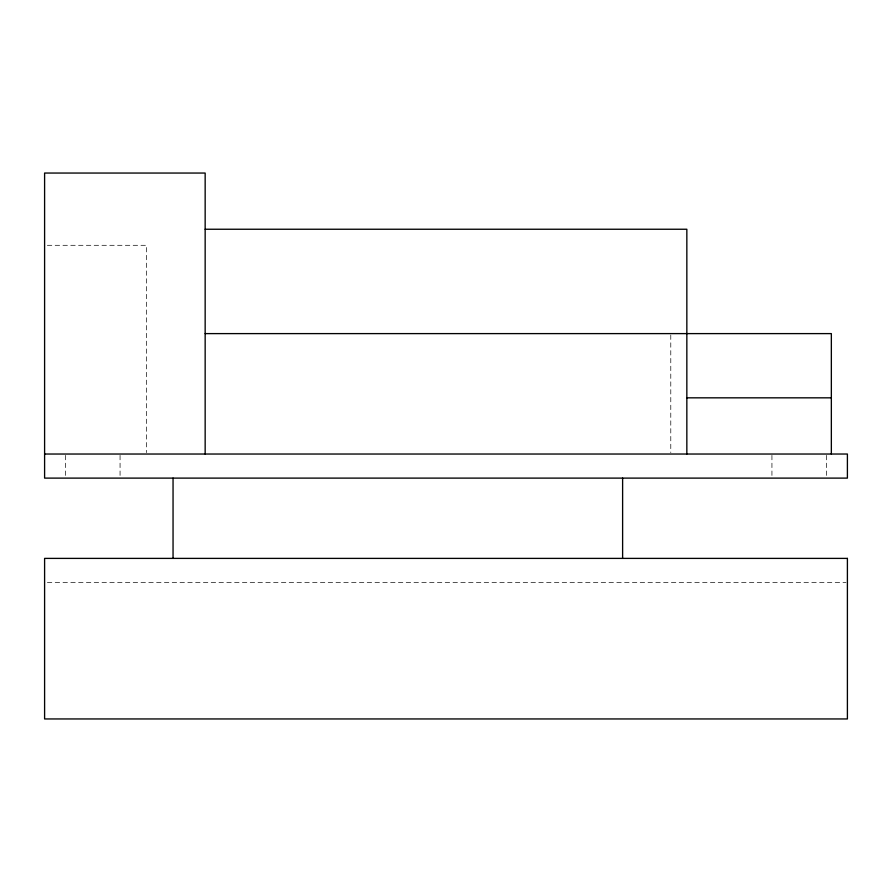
<?xml version="1.0" encoding="UTF-8"?>
<svg xmlns="http://www.w3.org/2000/svg" width="892" height="892" viewBox="0 0 892 892"><rect width="100%" height="100%" fill="white"/><g stroke="black" fill="none" stroke-linecap="round" stroke-linejoin="round"><path stroke-width="0.67" stroke-dasharray="4.46 3.34" d="M47.354 245.3L146.556 245.3L146.556 452.634M47.388 582.476L846.006 582.476M826.527 455.366L826.527 478.112M771.937 455.366L771.937 478.112M670.784 334.991L670.784 452.645M120.063 455.366L120.063 478.112M65.473 455.366L65.473 478.112"/><path stroke-width="1.34" d="M205.16 229.244L686.84 229.244L686.84 454.028M205.16 333.608L831.344 333.608L831.344 454.028M686.84 397.832L831.344 397.832M44.6 454.028L847.4 454.028L847.4 478.112L44.6 478.112L44.6 173.048L205.16 173.048L205.16 454.028M622.616 478.112L622.616 558.392M173.048 478.112L173.048 558.392M847.4 558.392L44.6 558.392L44.6 718.952L847.4 718.952L847.4 558.392"/></g></svg>
